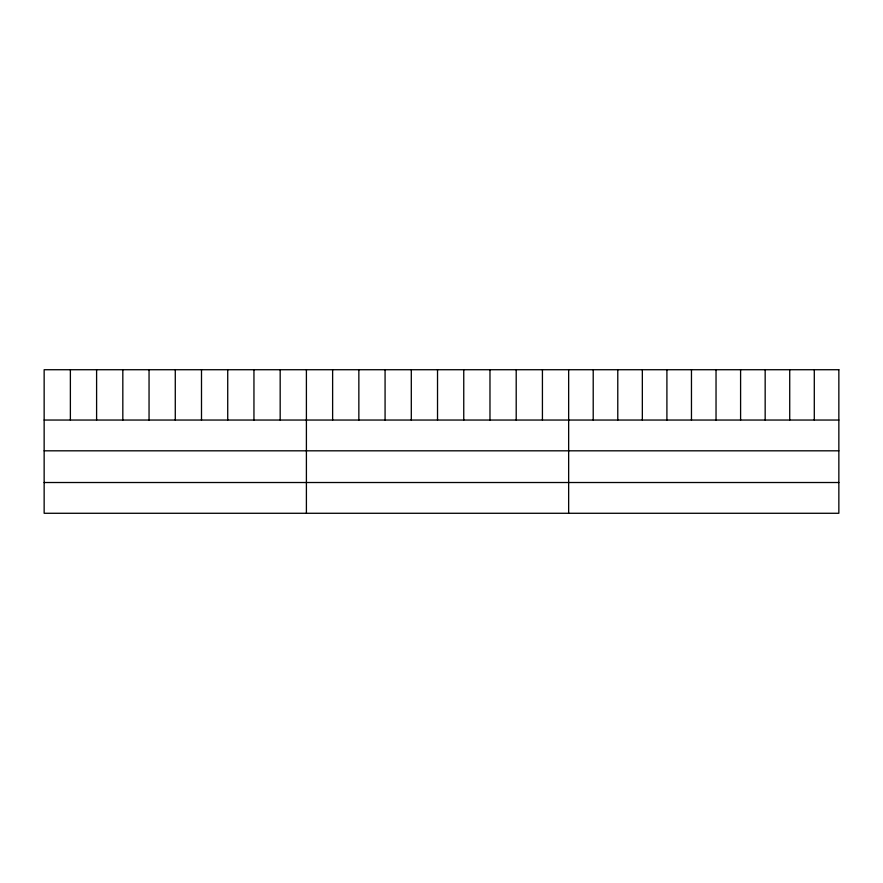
<?xml version="1.0" encoding="UTF-8"?>
<svg xmlns="http://www.w3.org/2000/svg" width="883" height="883" viewBox="0 0 883 883"><rect width="100%" height="100%" fill="white"/><g stroke="black" fill="none" stroke-linecap="round" stroke-linejoin="round"><path stroke-width="1.32" d="M44.15 420.043L838.85 420.043M44.15 450.816L838.85 450.816M44.15 482.515L838.85 482.515M814.292 369.723L814.292 420.043M789.722 369.723L789.722 420.043M765.164 369.723L765.164 420.043M740.594 369.723L740.594 420.043M716.036 369.723L716.036 420.043M691.466 369.723L691.466 420.043M666.908 369.723L666.908 420.043M642.338 369.723L642.338 420.043M617.78 369.723L617.78 420.043M593.21 369.723L593.21 420.043M568.652 369.723L568.652 513.277M542.427 369.723L542.427 420.043M516.202 369.723L516.202 420.043M489.977 369.723L489.977 420.043M463.752 369.723L463.752 420.043M437.526 369.723L437.526 420.043M411.301 369.723L411.301 420.043M385.076 369.723L385.076 420.043M358.851 369.723L358.851 420.043M332.626 369.723L332.626 420.043M306.401 369.723L306.401 513.277M280.176 369.723L280.176 420.043M253.951 369.723L253.951 420.043M227.726 369.723L227.726 420.043M201.501 369.723L201.501 420.043M175.276 369.723L175.276 420.043M149.05 369.723L149.05 420.043M122.825 369.723L122.825 420.043M96.6 369.723L96.6 420.043M70.375 369.723L70.375 420.043M838.85 369.723L44.15 369.723L44.15 513.277L838.85 513.277L838.85 369.723"/></g></svg>
